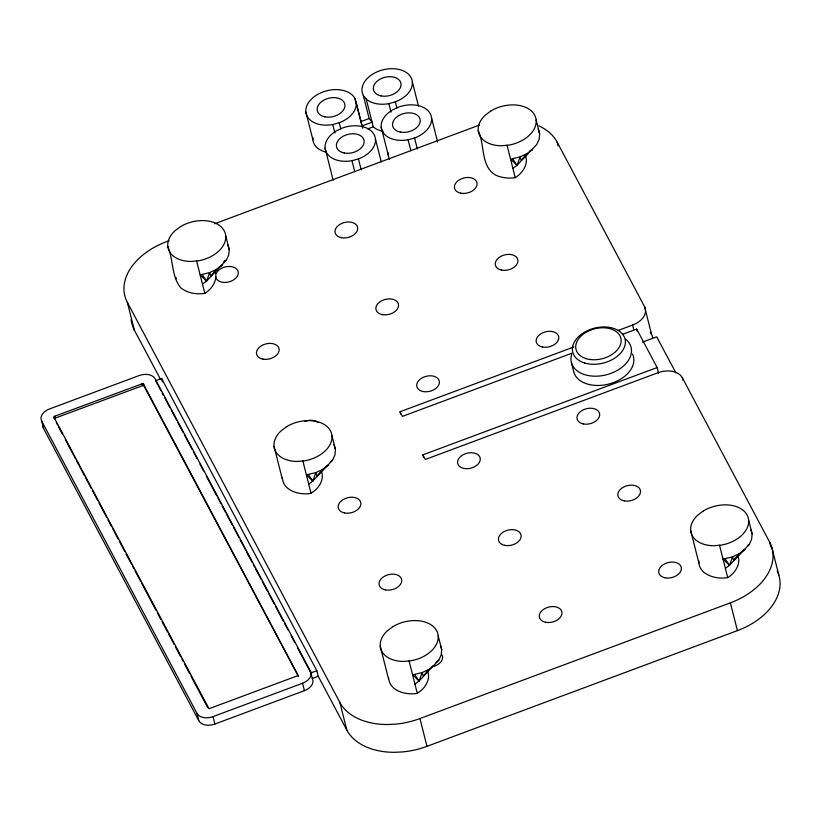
<?xml version="1.0" encoding="UTF-8"?>
<svg xmlns="http://www.w3.org/2000/svg" width="821" height="821" viewBox="0 0 821 821"><rect width="100%" height="100%" fill="white"/><g stroke="black" fill="none" stroke-linecap="round" stroke-linejoin="round"><path stroke-width="1.23" d="M215.615 276.533A11.556 7.717 -14.2 0 0 232.435 280.577A11.556 7.717 -14.2 0 0 233.646 267.205A11.556 7.717 -14.2 0 0 215.8 274.46C216.508 282.157 211.295 289.382 204.819 293.374C196.537 294.606 187.527 293.251 180.856 287.904C171.322 276.574 173.467 259.508 167.792 246.331M175.992 278.75L176.105 277.488M225.713 235.719L229.223 249.605L228.751 254.9L226.329 260.185L206.574 281.059L202.469 284.107M321.575 471.767A29.525 19.714 -14.2 0 1 315.151 490.311L311.046 493.359C299.809 495.422 282.906 491.061 282.342 477.473M331.941 435.705L335.461 449.6L334.978 454.885L332.567 460.181L312.801 481.044L308.706 484.103M427.423 670.788A29.525 19.714 -14.2 0 1 421.378 690.297L417.284 693.355C406.046 695.418 389.144 691.046 388.579 677.469M438.178 635.69L441.698 649.585L441.216 654.881L438.804 660.166L419.038 681.03L414.944 684.088M536.144 120.01L539.654 133.905L539.181 139.201L536.76 144.486L517.004 165.349L512.899 168.408M748.608 519.991L752.128 533.886L751.646 539.171L749.234 544.467L729.469 565.33L725.374 568.389M216.446 269.36L210.761 276.123L209.663 272.613L200.129 274.85L206.574 281.059L209.663 272.613L216.446 269.36L222.132 265.121L219.156 267.03M322.684 469.345L316.998 476.118L315.9 472.598L306.366 474.836L312.801 481.044L315.9 472.598L322.684 469.345L328.369 465.107L326.378 466.379M526.887 153.65L521.202 160.423L520.093 156.903L510.559 159.151L517.004 165.349L520.093 156.903L526.887 153.65L532.572 149.422L529.586 151.321M428.921 669.331L423.236 676.104L422.138 672.584L412.594 674.831L419.038 681.03L422.138 672.584L428.921 669.331L434.607 665.102L432.616 666.365M739.352 553.631L733.666 560.404L732.568 556.884L723.034 559.122L729.469 565.33L732.568 556.884L739.352 553.631L745.037 549.393L743.046 550.665M733.666 560.404L734.631 558.28M223.507 262.474L226.329 260.185L224.03 261.16M330.689 461.7L332.567 460.181M435.982 662.444L438.804 660.166M747.356 545.986L749.234 544.467M478.222 130.631C485.078 144.64 480.347 167.156 496.305 175.448C502.288 177.88 508.856 178.68 515.249 177.675C522.525 173.139 529.042 163.882 525.235 155.159M698.856 560.928A29.525 19.714 -14.2 0 0 703.761 572.175C710.432 577.522 719.432 578.877 727.714 577.645C735.052 573.13 741.394 563.842 737.71 555.14M54.042 417.396L209.006 708.739L298.197 675.519L143.1 383.448L54.822 416.196L53.899 416.668L54.514 419.244L54.371 418.515L55.284 418.053L143.572 385.306L298.526 676.648M360.788 121.631L369.152 118.522L372.077 122.196L362.092 125.921L354.929 98.479A25.667 17.149 -14.2 0 0 324.993 91.275A25.667 17.149 -14.2 0 0 306.12 113.472A25.667 17.149 -14.2 0 0 332.762 124.546L339.227 122.76A25.667 17.149 -14.2 0 0 356.232 102.769L354.929 98.479M367.705 128.897L373.247 126.824A25.667 17.149 -14.2 0 0 383.089 131.422M169.013 240.758L166.612 241.651A64.171 42.856 -14.2 0 0 127.347 302.364L134.377 330.155L160.598 379.507M214.558 223.784L477.052 125.952A64.171 42.856 -14.2 0 1 479.29 125.151M777.189 570.934A64.171 42.856 -14.2 0 1 737.412 630.631L426.971 746.34A64.171 42.856 -14.2 0 1 402.577 751.923L394.388 752.313A64.171 42.856 -14.2 0 1 346.842 730.126L318.24 676.288L316.834 670.726L161.573 378.44L155.6 380.667L160.998 390.817M400.617 414.174L400.012 411.762L573.858 346.965M618.223 330.422L632.611 325.065A19.488 13.013 -14.2 0 0 644.536 306.623L557.172 142.166A64.171 42.856 -14.2 0 0 538.966 125.911M571.827 353.246L402.464 416.37L400.012 411.762M622.277 334.445L636.686 329.077L657.118 367.531L658.586 373.319M642.566 342.09L656.708 336.815L675.94 373.011M423.503 457.246L422.887 454.834L657.118 367.531M316.834 670.726L310.872 672.953L297.674 648.128M312.278 678.505L310.4 671.096L155.128 378.809A12.838 8.569 -14.2 0 0 139.108 375.566L49.558 408.94A12.838 8.569 -14.2 0 0 41.707 421.091L43.575 428.49L198.846 720.787A12.838 8.569 -14.2 0 0 214.876 724.03L304.417 690.656A12.838 8.569 -14.2 0 0 312.278 678.505L318.24 676.288M41.707 421.091L196.968 713.377A12.838 8.569 -14.2 0 0 212.998 716.62L302.549 683.246A12.838 8.569 -14.2 0 0 310.4 671.096M127.347 302.364L339.812 702.345A64.171 42.856 -14.2 0 0 387.358 724.522L395.537 724.143A64.171 42.856 -14.2 0 0 419.942 718.549L730.372 602.85A64.171 42.856 -14.2 0 0 769.646 542.137L682.282 377.67A19.488 13.013 -14.2 0 0 657.949 372.755L425.34 459.452L422.887 454.834M363.293 95.359L366.217 99.043A25.667 17.149 -14.2 0 0 388.887 103.631L395.342 101.845A25.667 17.149 -14.2 0 0 411.054 77.564A25.667 17.149 -14.2 0 0 378.994 71.078A25.667 17.149 -14.2 0 0 363.293 95.359L369.152 118.522M408.088 139.775L414.543 138A25.667 17.149 -14.2 0 0 430.255 113.719A25.667 17.149 -14.2 0 0 398.206 107.233L392.305 110.055A25.667 17.149 -14.2 0 0 382.494 131.514A25.667 17.149 -14.2 0 0 408.088 139.775L410.859 150.746M351.973 160.69L358.428 158.915A25.667 17.149 -14.2 0 0 374.14 134.634A25.667 17.149 -14.2 0 0 342.09 128.148L336.179 130.97A25.667 17.149 -14.2 0 0 326.378 152.429A25.667 17.149 -14.2 0 0 351.973 160.69L354.744 171.661M512.673 158.956L517.004 165.349M725.138 558.927L729.469 565.33M202.233 274.655L206.574 281.059M308.47 474.641L312.801 481.044M414.708 674.636L419.038 681.03M650.376 332.156L651.566 334.414A19.488 13.013 -14.2 0 1 652.592 338.108M162.199 393.074L163.4 395.332M164.59 397.59L169.988 407.75M171.189 410.007L176.587 420.157M177.777 422.415L183.175 432.575M184.376 434.832L192.165 449.508M193.366 451.755L196.968 458.529M199.965 464.173L203.557 470.946M206.553 476.591L216.744 495.771M217.945 498.029L220.941 503.673M222.142 505.931L225.744 512.704M226.935 514.962L232.333 525.112M233.533 527.369L238.932 537.529M240.132 539.787L245.52 549.947M246.721 552.205L252.119 562.354M253.32 564.612L254.52 566.87M255.711 569.127L261.109 579.287M262.31 581.545L267.708 591.695M268.908 593.952L274.296 604.112M275.497 606.37L283.286 621.035M284.487 623.293L288.089 630.066M291.086 635.711L294.677 642.484M56.321 422.641L57.521 424.898M58.722 427.166L62.324 433.95M65.331 439.615L75.553 458.847M76.753 461.104L84.563 475.821M85.764 478.079L91.182 488.259M92.383 490.527L97.791 500.707M98.992 502.975L106.802 517.682M108.003 519.939L111.615 526.733M112.816 528.991L118.224 539.181M119.425 541.439L124.833 551.62M126.034 553.888L131.442 564.068M132.643 566.326L133.854 568.594M135.055 570.852L140.463 581.042M141.664 583.3L156.082 610.455M157.293 612.723L160.895 619.506M162.096 621.774L167.505 631.954M168.705 634.212L174.114 644.403M175.325 646.661L180.733 656.841M181.934 659.109L183.134 661.367M184.335 663.635L189.743 673.815M190.944 676.083L207.775 707.764M750.928 529.945L752.128 533.886M538.166 128.979L539.654 133.905M440.497 645.645L441.698 649.585M333.962 444.674L335.461 449.6M227.725 244.679L229.223 249.605M214.825 271.022L215.482 273.321M771.802 547.35L778.831 575.131M769.646 542.137L770.868 546.971M682.282 377.67L682.898 380.092M719.514 545.236L727.714 577.645M730.372 602.85L737.412 630.631M644.536 306.623L651.566 334.414M690.697 530.602L698.897 563.021M636.686 329.077L637.27 331.386M632.611 325.065L633.833 329.898M557.172 142.166L558.095 145.789M571.437 362.697L573.776 371.954A30.808 20.576 -14.2 0 0 575.059 375.084L575.737 376.172A30.808 20.576 -14.2 0 0 613.923 382.401A30.808 20.576 -14.2 0 0 632.581 354.159M507.05 145.255L515.249 177.675M431.559 117.998L437.665 142.156M412.347 81.843L418.464 106.012M414.543 138L417.325 148.97M395.342 101.845L396.882 107.941M388.887 103.631L391.042 112.159M381.19 127.234L388.22 155.015M366.217 99.043L373.247 126.824M375.433 138.913L381.242 161.87M356.232 102.769L362.677 128.23M358.428 158.915L361.209 169.885M339.227 122.76L340.766 128.856M332.762 124.546L334.927 133.074M325.075 148.149L332.105 175.93A25.667 17.149 -14.2 0 0 333.408 180.22M305.874 111.995L312.904 139.775M409.084 660.936L417.284 693.355M419.942 718.549L426.971 746.34M380.267 646.312L388.466 678.721M302.846 460.95L311.046 493.359M339.812 702.345L346.842 730.126M274.029 446.316L282.229 478.735M196.609 260.955L204.819 293.374M302.549 683.246L304.417 690.656M161.573 378.44L162.414 381.775M143.593 384.012L144.065 385.87M142.012 383.694L142.485 385.552M212.998 716.62L214.876 724.03M196.968 713.377L198.846 720.787M54.822 416.196L55.284 418.053M134.377 330.155A64.171 42.856 -14.2 0 1 131.124 319.441M43.575 428.49A12.838 8.569 -14.2 0 1 42.928 425.216M625.725 339.237A30.808 20.576 -14.2 0 1 607.489 374.499A30.808 20.576 -14.2 0 1 571.632 354.498M304.991 421.368A11.556 7.717 -14.2 0 1 318.096 422.63M441.996 655.045A11.556 7.717 -14.2 0 1 432.02 666.775M389.523 159.305A25.667 17.149 -14.2 0 1 388.22 152.737M325.814 152.07A25.667 17.149 -14.2 0 1 312.893 137.497M180.569 226.586L174.883 230.824A29.525 19.714 -14.2 0 0 191.16 261.468L198.723 260.76A29.525 19.714 -14.2 0 0 224.215 230.793A29.525 19.714 -14.2 0 0 180.569 226.586M490.999 110.886L485.314 115.114A29.525 19.714 -14.2 0 0 501.59 145.758L509.153 145.06A29.525 19.714 -14.2 0 0 534.645 115.084A29.525 19.714 -14.2 0 0 490.999 110.886M286.796 426.571L281.121 430.809A29.525 19.714 -14.2 0 0 297.397 461.453L304.96 460.755A29.525 19.714 -14.2 0 0 330.442 430.779A29.525 19.714 -14.2 0 0 286.796 426.571M393.033 626.567L387.348 630.795A29.525 19.714 -14.2 0 0 403.624 661.439L411.188 660.741A29.525 19.714 -14.2 0 0 436.68 630.764A29.525 19.714 -14.2 0 0 393.033 626.567M703.474 510.857L697.788 515.095A29.525 19.714 -14.2 0 0 714.065 545.739L721.628 545.041A29.525 19.714 -14.2 0 0 747.12 515.065A29.525 19.714 -14.2 0 0 703.474 510.857M584.634 362.995A26.949 18 -14.2 0 0 625.366 342.819A26.949 18 -14.2 0 0 586.666 331.037A26.949 18 -14.2 0 0 584.634 362.995M586.204 358.664A23.101 15.425 -14.2 0 0 621.117 341.372A23.101 15.425 -14.2 0 0 587.949 331.274A23.101 15.425 -14.2 0 0 586.204 358.664M262.812 359.105A11.556 7.717 -14.2 0 0 279.14 349.294A11.556 7.717 -14.2 0 0 261.478 345.723A11.556 7.717 -14.2 0 0 262.812 359.105M385.388 589.858A11.556 7.717 -14.2 0 0 401.715 580.057A11.556 7.717 -14.2 0 0 384.054 576.486A11.556 7.717 -14.2 0 0 385.388 589.858M542.465 347.016A11.556 7.717 -14.2 0 0 558.793 337.215A11.556 7.717 -14.2 0 0 541.131 333.644A11.556 7.717 -14.2 0 0 542.465 347.016M624.186 500.861A11.556 7.717 -14.2 0 0 640.513 491.05A11.556 7.717 -14.2 0 0 622.852 487.479A11.556 7.717 -14.2 0 0 624.186 500.861M382.206 314.597A11.556 7.717 -14.2 0 0 398.534 304.796A11.556 7.717 -14.2 0 0 380.872 301.225A11.556 7.717 -14.2 0 0 382.206 314.597M463.927 468.442A11.556 7.717 -14.2 0 0 480.254 458.631A11.556 7.717 -14.2 0 0 462.592 455.06A11.556 7.717 -14.2 0 0 463.927 468.442M545.647 622.277A11.556 7.717 -14.2 0 0 561.975 612.476A11.556 7.717 -14.2 0 0 544.313 608.895A11.556 7.717 -14.2 0 0 545.647 622.277M583.321 423.934A11.556 7.717 -14.2 0 0 599.658 414.133A11.556 7.717 -14.2 0 0 581.986 410.562A11.556 7.717 -14.2 0 0 583.321 423.934M504.782 545.36A11.556 7.717 -14.2 0 0 521.119 535.549A11.556 7.717 -14.2 0 0 503.447 531.977A11.556 7.717 -14.2 0 0 504.782 545.36M423.072 391.525A11.556 7.717 -14.2 0 0 439.399 381.714A11.556 7.717 -14.2 0 0 421.727 378.142A11.556 7.717 -14.2 0 0 423.072 391.525M501.61 270.099A11.556 7.717 -14.2 0 0 517.938 260.298A11.556 7.717 -14.2 0 0 500.266 256.727A11.556 7.717 -14.2 0 0 501.61 270.099M665.041 577.779A11.556 7.717 -14.2 0 0 681.368 567.968A11.556 7.717 -14.2 0 0 663.707 564.396A11.556 7.717 -14.2 0 0 665.041 577.779M460.745 193.181A11.556 7.717 -14.2 0 0 477.073 183.381A11.556 7.717 -14.2 0 0 459.411 179.809A11.556 7.717 -14.2 0 0 460.745 193.181M344.533 512.94A11.556 7.717 -14.2 0 0 360.86 503.14A11.556 7.717 -14.2 0 0 343.199 499.558A11.556 7.717 -14.2 0 0 344.533 512.94M341.351 237.68A11.556 7.717 -14.2 0 0 357.679 227.879A11.556 7.717 -14.2 0 0 340.017 224.307A11.556 7.717 -14.2 0 0 341.351 237.68M344.153 152.973A14.121 9.431 -14.2 0 0 364.103 140.996A14.121 9.431 -14.2 0 0 342.521 136.625A14.121 9.431 -14.2 0 0 344.153 152.973M324.942 116.828A14.121 9.431 -14.2 0 0 344.902 104.842A14.121 9.431 -14.2 0 0 323.31 100.47A14.121 9.431 -14.2 0 0 324.942 116.828M381.057 95.903A14.121 9.431 -14.2 0 0 401.017 83.927A14.121 9.431 -14.2 0 0 379.425 79.555A14.121 9.431 -14.2 0 0 381.057 95.903M400.268 132.058A14.121 9.431 -14.2 0 0 420.219 120.082A14.121 9.431 -14.2 0 0 398.637 115.71A14.121 9.431 -14.2 0 0 400.268 132.058"/></g></svg>
